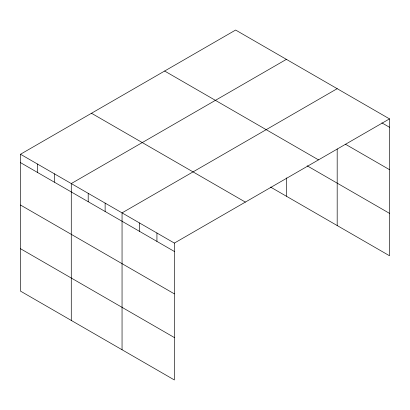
<?xml version="1.0" encoding="UTF-8"?>
<svg xmlns="http://www.w3.org/2000/svg" width="410" height="410" viewBox="0 0 410 410"><rect width="100%" height="100%" fill="white"/><g stroke="black" fill="none" stroke-linecap="round" stroke-linejoin="round"><path stroke-width="0.61" d="M20.5 154.247L174.368 243.084L174.368 379.957L20.5 291.12L20.5 154.247L235.632 30.043L389.5 118.879L389.5 255.753L270.574 187.088M286.406 59.358L71.278 183.562L71.278 320.435M337.184 88.678L122.052 212.882L122.052 349.75M174.368 243.084L389.5 118.879M381.869 122.856L389.5 127.259M345.358 144.176L389.5 169.663M164.635 71.032L318.508 159.869M307.157 165.809L389.5 213.349M91.492 113.262L245.364 202.094M20.5 162.632L174.368 251.468M20.5 205.031L174.368 293.867M20.5 248.716L174.368 337.553M337.184 148.958L337.184 225.546M286.406 177.878L286.406 196.231M156.933 233.018L156.933 241.398M139.492 222.948L139.492 231.332M105.129 203.109L105.129 211.488M88.201 193.335L88.201 201.72M54.351 173.794L54.351 182.173M37.428 164.02L37.428 172.4"/></g></svg>
